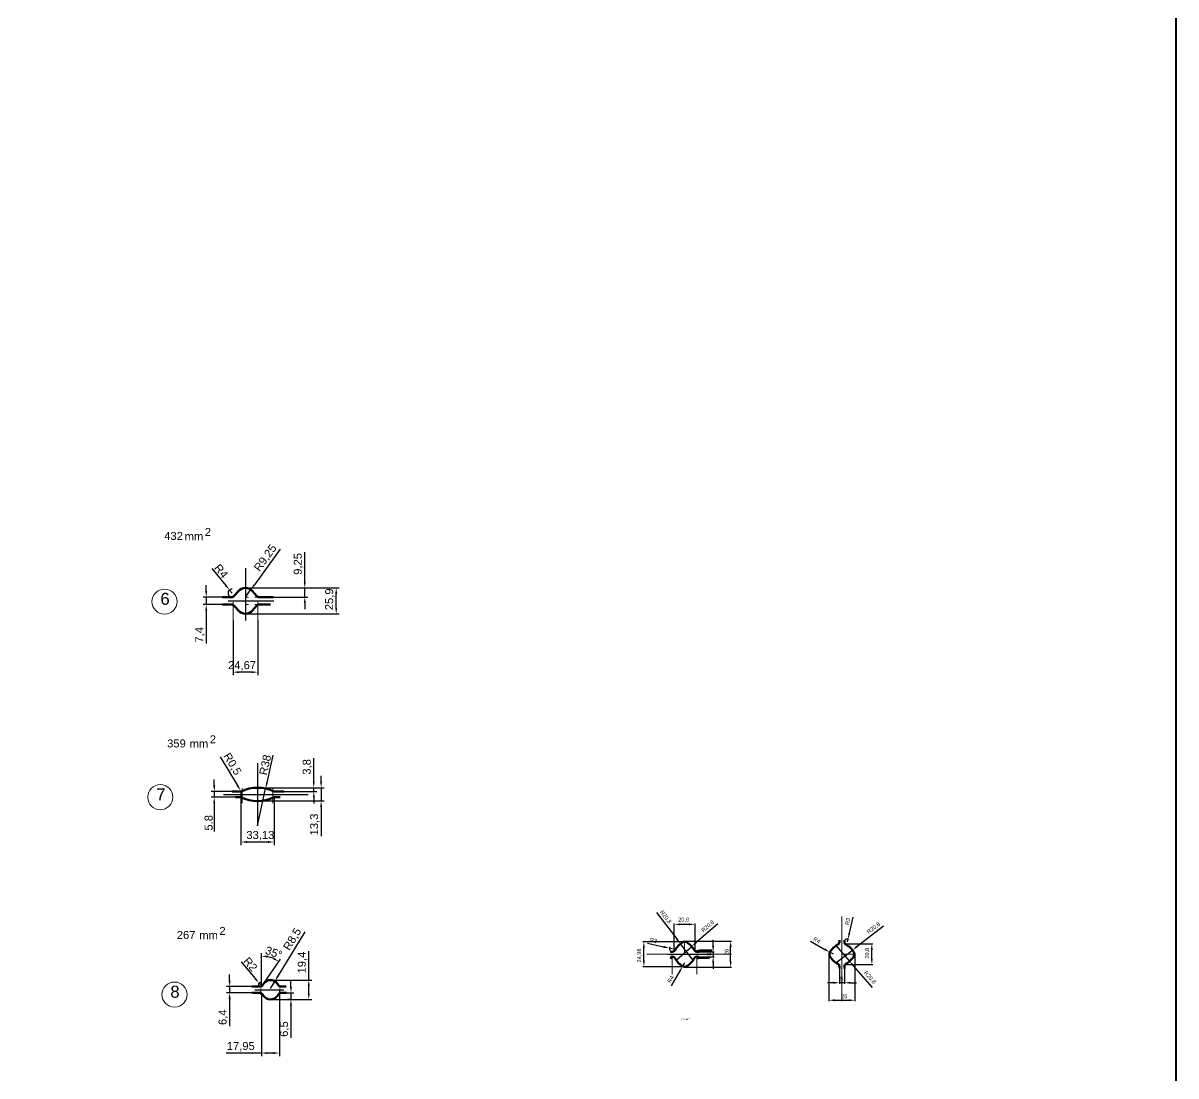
# Model space of a CAD drawing. Header units: millimetres. Extents: x -954 to 34898, y -2134 to 12006.
# Drawn here: x 6222 to 7374, y 5467 to 6520 of the extents above; entities that cross this region are included whole.
import ezdxf

# ---------------------------------------------------------------- set-up
doc = ezdxf.new("R2010")
doc.units = ezdxf.units.MM
doc.header["$LTSCALE"] = 3
doc.linetypes.add('ACAD_ISO04W100', pattern=[30, 24, -3, 0, -3])
for name, color, linetype, lineweight in [('02 - A', 4, 'Continuous', 9), ('AM_BOR', 7, 'Continuous', 50), ('Quota', 3, 'Continuous', 40), ('контурная', 7, 'Continuous', 50), ('осевые', 1, 'ACAD_ISO04W100', 25), ('размерные', 7, 'Continuous', 25), ('тонкая', 7, 'Continuous', 20), ('тонкий', 7, 'Continuous', 20)]:
    doc.layers.add(name, color=color, linetype=linetype, lineweight=lineweight)
doc.layers.add('осевая', color=4, linetype='Continuous')
doc.styles.add('s1v4', font='arial.ttf', dxfattribs={"height": 4})
doc.styles.get("Standard").update_dxf_attribs({"font": 'arial.ttf'})
doc.dimstyles.new('ISO-25$0', dxfattribs={"dimscale": 2, "dimtxt": 4, "dimasz": 3, "dimexe": 0.5, "dimexo": 0, "dimgap": 1, "dimtad": 1, "dimtxsty": 'Standard', "dimcen": 3, "dimclrd": 150, "dimclre": 150, "dimadec": 0, "dimazin": 0, "dimtfac": 1, "dimtmove": 0, "dimatfit": 3, "dimfxl": 1, "dimlwd": -1, "dimarcsym": 0})
doc.dimstyles.new('ISO-25$4', dxfattribs={"dimscale": 3, "dimtxt": 4, "dimasz": 1, "dimexe": 0, "dimexo": 1, "dimtad": 1, "dimtih": 1, "dimtoh": 1, "dimtxsty": 'Standard', "dimcen": 2, "dimclrd": 5, "dimclre": 5, "dimclrt": 3, "dimadec": 0, "dimazin": 0, "dimtfac": 1, "dimtmove": 0, "dimatfit": 3, "dimfxl": 1, "dimarcsym": 0})
doc.dimstyles.new('s2v4', dxfattribs={"dimtxt": 8, "dimasz": 6, "dimexe": 3, "dimexo": 0, "dimgap": 1.5, "dimtad": 1, "dimtxsty": 'Standard', "dimcen": 2.5, "dimadec": 0, "dimazin": 0, "dimtfac": 1, "dimtmove": 0, "dimatfit": 3, "dimfxl": 1, "dimarcsym": 0})

# ---------------------------------------------------------------- blocks, each defined once
blk = doc.blocks.new('*D359')
at = {"color": 150, "lineweight": -2, "transparency": 16777216}
for p, q in [((6872.8, 5591.2), (6872.8, 5619.6)), ((6893.6, 5591.2), (6893.6, 5619.6))]:
    blk.add_line(p, q, dxfattribs=at)
at = {"color": 150, "transparency": 16777216}
blk.add_line((6887.6, 5618.6), (6878.8, 5618.6), dxfattribs=at)
for points in [[(6878.8, 5619.6), (6878.8, 5617.6), (6872.8, 5618.6)], [(6887.6, 5619.6), (6887.6, 5617.6), (6893.6, 5618.6)]]:
    blk.add_solid(points, dxfattribs=at)
at = {"layer": 'Defpoints', "color": 0, "transparency": 16777216}
for p in [(6872.8, 5618.6), (6872.8, 5591.2), (6893.6, 5591.2)]:
    blk.add_point(p, dxfattribs=at)
at = {"color": 0, "transparency": 16777216, "insert": (6882.2, 5623), "char_height": 4, "attachment_point": 5}
blk.add_mtext('20,8', dxfattribs=at)
blk = doc.blocks.new('*D360')
at = {"color": 150, "lineweight": -2, "transparency": 16777216}
for p, q in [((6883.2, 5601.7), (6930.2, 5601.7)), ((6883.2, 5575.7), (6930.2, 5575.7))]:
    blk.add_line(p, q, dxfattribs=at)
at = {"color": 150, "transparency": 16777216}
blk.add_line((6929.2, 5581.7), (6929.2, 5595.7), dxfattribs=at)
for points in [[(6928.2, 5595.7), (6930.2, 5595.7), (6929.2, 5601.7)], [(6928.2, 5581.7), (6930.2, 5581.7), (6929.2, 5575.7)]]:
    blk.add_solid(points, dxfattribs=at)
at = {"layer": 'Defpoints', "color": 0, "transparency": 16777216}
for p in [(6883.2, 5601.7), (6929.2, 5601.7), (6883.2, 5575.7)]:
    blk.add_point(p, dxfattribs=at)
at = {"color": 0, "transparency": 16777216, "insert": (6925.2, 5591), "char_height": 4, "attachment_point": 5, "rotation": 90}
blk.add_mtext('26', dxfattribs=at)
blk = doc.blocks.new('*D361')
at = {"color": 150, "transparency": 16777216}
for p, q in [((6916.3, 5619.2), (6894.8, 5600.4)), ((6874.6, 5582.8), (6890.3, 5596.5))]:
    blk.add_line(p, q, dxfattribs=at)
blk.add_solid([(6894.1, 5601.2), (6895.4, 5599.7), (6890.3, 5596.5)], dxfattribs=at)
at = {"layer": 'Defpoints', "color": 0, "transparency": 16777216}
for p in [(6890.3, 5596.5), (6874.6, 5582.8)]:
    blk.add_point(p, dxfattribs=at)
at = {"color": 0, "transparency": 16777216, "insert": (6906.5, 5616.5), "char_height": 4, "attachment_point": 5, "rotation": 41.1856}
blk.add_mtext('R20,8', dxfattribs=at)
blk = doc.blocks.new('*D362')
at = {"color": 150, "transparency": 16777216}
for p, q in [((6883.2, 5580.2), (6881.2, 5576.7)), ((6870.1, 5557.2), (6878.3, 5571.5))]:
    blk.add_line(p, q, dxfattribs=at)
blk.add_solid([(6877.4, 5572), (6879.1, 5571), (6881.2, 5576.7)], dxfattribs=at)
at = {"layer": 'Defpoints', "color": 0, "transparency": 16777216}
for p in [(6881.2, 5576.7), (6883.2, 5580.2)]:
    blk.add_point(p, dxfattribs=at)
at = {"color": 0, "transparency": 16777216, "insert": (6869.2, 5563.8), "char_height": 4, "attachment_point": 5, "rotation": 60.3038}
blk.add_mtext('R4', dxfattribs=at)
blk = doc.blocks.new('*D363')
at = {"color": 150, "transparency": 16777216}
for p, q in [((6855.1, 5630.3), (6875.4, 5604)), ((6891.8, 5582.8), (6879.1, 5599.2))]:
    blk.add_line(p, q, dxfattribs=at)
blk.add_solid([(6876.2, 5604.6), (6874.7, 5603.4), (6879.1, 5599.2)], dxfattribs=at)
at = {"layer": 'Defpoints', "color": 0, "transparency": 16777216}
for p in [(6879.1, 5599.2), (6891.8, 5582.8)]:
    blk.add_point(p, dxfattribs=at)
at = {"color": 0, "transparency": 16777216, "insert": (6864.1, 5625.8), "char_height": 4, "attachment_point": 5, "rotation": 307.7032}
blk.add_mtext('R20,8', dxfattribs=at)
blk = doc.blocks.new('*D364')
at = {"color": 150, "transparency": 16777216}
for p, q in [((6846.1, 5599.7), (6862.2, 5596.1)), ((6871, 5594.2), (6868, 5594.8))]:
    blk.add_line(p, q, dxfattribs=at)
at = {"color": 150, "lineweight": -2, "transparency": 16777216}
blk.add_arc((6871, 5594.2), 3, 148.5181, 270, dxfattribs=at)
at = {"color": 150, "transparency": 16777216}
blk.add_solid([(6862.4, 5597.1), (6862, 5595.1), (6868, 5594.8)], dxfattribs=at)
at = {"layer": 'Defpoints', "color": 0, "transparency": 16777216}
for p in [(6868, 5594.8), (6871, 5594.2)]:
    blk.add_point(p, dxfattribs=at)
at = {"color": 0, "transparency": 16777216, "insert": (6852.1, 5602.5), "char_height": 4, "attachment_point": 5, "rotation": 347.6167}
blk.add_mtext('R3', dxfattribs=at)
blk = doc.blocks.new('*D365')
at = {"color": 150, "transparency": 16777216}
for p, q in [((6911.7, 5597.2), (6911.7, 5603.2)), ((6911.7, 5591.2), (6911.7, 5586.2)), ((6911.7, 5580.2), (6911.7, 5574.2))]:
    blk.add_line(p, q, dxfattribs=at)
at = {"color": 150, "lineweight": -2, "transparency": 16777216}
for p, q in [((6897.5, 5591.2), (6912.7, 5591.2)), ((6894.5, 5586.2), (6912.7, 5586.2))]:
    blk.add_line(p, q, dxfattribs=at)
at = {"color": 150, "transparency": 16777216}
for points in [[(6910.7, 5597.2), (6912.7, 5597.2), (6911.7, 5591.2)], [(6910.7, 5580.2), (6912.7, 5580.2), (6911.7, 5586.2)]]:
    blk.add_solid(points, dxfattribs=at)
at = {"layer": 'Defpoints', "color": 0, "transparency": 16777216}
for p in [(6897.5, 5591.2), (6894.5, 5586.2), (6911.7, 5586.2)]:
    blk.add_point(p, dxfattribs=at)
at = {"color": 0, "transparency": 16777216, "insert": (6907.7, 5588.7), "char_height": 4, "attachment_point": 5, "rotation": 90}
blk.add_mtext('5', dxfattribs=at)
blk = doc.blocks.new('*D366')
at = {"color": 150, "lineweight": -2, "transparency": 16777216}
for p, q in [((7042.9, 5599.1), (7071.3, 5599.1)), ((7042.9, 5578.3), (7071.3, 5578.3))]:
    blk.add_line(p, q, dxfattribs=at)
at = {"color": 150, "transparency": 16777216}
blk.add_line((7070.3, 5584.3), (7070.3, 5593.1), dxfattribs=at)
for points in [[(7069.3, 5593.1), (7071.3, 5593.1), (7070.3, 5599.1)], [(7069.3, 5584.3), (7071.3, 5584.3), (7070.3, 5578.3)]]:
    blk.add_solid(points, dxfattribs=at)
at = {"layer": 'Defpoints', "color": 0, "transparency": 16777216}
for p in [(7042.9, 5599.1), (7070.3, 5599.1), (7042.9, 5578.3)]:
    blk.add_point(p, dxfattribs=at)
at = {"color": 0, "transparency": 16777216, "insert": (7065.9, 5589.7), "char_height": 4, "attachment_point": 5, "rotation": 90}
blk.add_mtext('20,8', dxfattribs=at)
blk = doc.blocks.new('*D367')
at = {"color": 150, "lineweight": -2, "transparency": 16777216}
for p, q in [((7027.4, 5588.7), (7027.4, 5541.7)), ((7053.4, 5588.7), (7053.4, 5541.7))]:
    blk.add_line(p, q, dxfattribs=at)
at = {"color": 150, "transparency": 16777216}
blk.add_line((7033.4, 5542.7), (7047.4, 5542.7), dxfattribs=at)
for points in [[(7033.4, 5543.7), (7033.4, 5541.7), (7027.4, 5542.7)], [(7047.4, 5543.7), (7047.4, 5541.7), (7053.4, 5542.7)]]:
    blk.add_solid(points, dxfattribs=at)
at = {"layer": 'Defpoints', "color": 0, "transparency": 16777216}
for p in [(7027.4, 5588.7), (7053.4, 5588.7), (7053.4, 5542.7)]:
    blk.add_point(p, dxfattribs=at)
at = {"color": 0, "transparency": 16777216, "insert": (7042.7, 5546.7), "char_height": 4, "attachment_point": 5}
blk.add_mtext('26', dxfattribs=at)
blk = doc.blocks.new('*D368')
at = {"color": 150, "transparency": 16777216}
for p, q in [((7034.4, 5597.3), (7048.1, 5581.7)), ((7070.9, 5555.6), (7052.1, 5577.1))]:
    blk.add_line(p, q, dxfattribs=at)
blk.add_solid([(7052.8, 5577.8), (7051.3, 5576.5), (7048.1, 5581.7)], dxfattribs=at)
at = {"layer": 'Defpoints', "color": 0, "transparency": 16777216}
for p in [(7034.4, 5597.3), (7048.1, 5581.7)]:
    blk.add_point(p, dxfattribs=at)
at = {"color": 0, "transparency": 16777216, "insert": (7068.2, 5565.4), "char_height": 4, "attachment_point": 5, "rotation": 311.1856}
blk.add_mtext('R20,8', dxfattribs=at)
blk = doc.blocks.new('*D369')
at = {"color": 150, "transparency": 16777216}
for p, q in [((7008.9, 5601.8), (7023.2, 5593.6)), ((7031.9, 5588.7), (7028.4, 5590.7))]:
    blk.add_line(p, q, dxfattribs=at)
blk.add_solid([(7023.7, 5594.5), (7022.7, 5592.8), (7028.4, 5590.7)], dxfattribs=at)
at = {"layer": 'Defpoints', "color": 0, "transparency": 16777216}
for p in [(7028.4, 5590.7), (7031.9, 5588.7)]:
    blk.add_point(p, dxfattribs=at)
at = {"color": 0, "transparency": 16777216, "insert": (7015.4, 5602.7), "char_height": 4, "attachment_point": 5, "rotation": 330.3038}
blk.add_mtext('R4', dxfattribs=at)
blk = doc.blocks.new('*D370')
at = {"color": 150, "transparency": 16777216}
for p, q in [((7082, 5616.8), (7055.6, 5596.5)), ((7034.4, 5580.1), (7050.9, 5592.8))]:
    blk.add_line(p, q, dxfattribs=at)
blk.add_solid([(7055, 5597.3), (7056.2, 5595.7), (7050.9, 5592.8)], dxfattribs=at)
at = {"layer": 'Defpoints', "color": 0, "transparency": 16777216}
for p in [(7050.9, 5592.8), (7034.4, 5580.1)]:
    blk.add_point(p, dxfattribs=at)
at = {"color": 0, "transparency": 16777216, "insert": (7072.1, 5614.8), "char_height": 4, "attachment_point": 5, "rotation": 37.7032}
blk.add_mtext('R20,8', dxfattribs=at)
blk = doc.blocks.new('*D371')
at = {"color": 150, "transparency": 16777216}
for p, q in [((7051.3, 5625.8), (7047.8, 5609.7)), ((7045.9, 5601), (7046.5, 5603.9))]:
    blk.add_line(p, q, dxfattribs=at)
at = {"color": 150, "lineweight": -2, "transparency": 16777216}
blk.add_arc((7045.9, 5601), 3, 58.5181, 180, dxfattribs=at)
at = {"color": 150, "transparency": 16777216}
blk.add_solid([(7046.8, 5610), (7048.8, 5609.5), (7046.5, 5603.9)], dxfattribs=at)
at = {"layer": 'Defpoints', "color": 0, "transparency": 16777216}
for p in [(7045.9, 5601), (7046.5, 5603.9)]:
    blk.add_point(p, dxfattribs=at)
at = {"color": 0, "transparency": 16777216, "insert": (7046.2, 5621.6), "char_height": 4, "attachment_point": 5, "rotation": 77.6167}
blk.add_mtext('R3', dxfattribs=at)
blk = doc.blocks.new('*D372')
at = {"color": 150, "lineweight": -2, "transparency": 16777216}
for p, q in [((7037.9, 5577.4), (7037.9, 5559.2)), ((7042.9, 5574.5), (7042.9, 5559.2))]:
    blk.add_line(p, q, dxfattribs=at)
at = {"color": 150, "transparency": 16777216}
for p, q in [((7031.9, 5560.2), (7025.9, 5560.2)), ((7042.9, 5560.2), (7037.9, 5560.2)), ((7048.9, 5560.2), (7054.9, 5560.2))]:
    blk.add_line(p, q, dxfattribs=at)
for points in [[(7031.9, 5561.2), (7031.9, 5559.2), (7037.9, 5560.2)], [(7048.9, 5561.2), (7048.9, 5559.2), (7042.9, 5560.2)]]:
    blk.add_solid(points, dxfattribs=at)
at = {"layer": 'Defpoints', "color": 0, "transparency": 16777216}
for p in [(7037.9, 5577.4), (7042.9, 5574.5), (7037.9, 5560.2)]:
    blk.add_point(p, dxfattribs=at)
at = {"color": 0, "transparency": 16777216, "insert": (7040.4, 5564.2), "char_height": 4, "attachment_point": 5}
blk.add_mtext('5', dxfattribs=at)
blk = doc.blocks.new('*D373')
at = {"color": 150, "lineweight": -2, "transparency": 16777216}
for p, q in [((6883.2, 5601.2), (6841.5, 5601.2)), ((6883.2, 5576.2), (6841.5, 5576.2))]:
    blk.add_line(p, q, dxfattribs=at)
at = {"color": 150, "transparency": 16777216}
blk.add_line((6842.5, 5582.2), (6842.5, 5595.2), dxfattribs=at)
for points in [[(6841.5, 5595.2), (6843.5, 5595.2), (6842.5, 5601.2)], [(6841.5, 5582.2), (6843.5, 5582.2), (6842.5, 5576.2)]]:
    blk.add_solid(points, dxfattribs=at)
at = {"layer": 'Defpoints', "color": 0, "transparency": 16777216}
for p in [(6842.5, 5601.2), (6883.2, 5601.2), (6883.2, 5576.2)]:
    blk.add_point(p, dxfattribs=at)
at = {"color": 0, "transparency": 16777216, "insert": (6838.1, 5587.4), "char_height": 4, "attachment_point": 5, "rotation": 90}
blk.add_mtext('24,98', dxfattribs=at)
blk = doc.blocks.new('*D2476')
at = {"layer": 'Defpoints', "color": 0, "transparency": 16777216}
for p in [(6405.1, 5945.7), (6421.3, 5945.7), (6421.3, 5938.3)]:
    blk.add_point(p, dxfattribs=at)
at = {"layer": 'тонкий', "color": 0, "lineweight": -2, "transparency": 16777216}
for p, q in [((6405.1, 5951.7), (6405.1, 5957.7)), ((6421.3, 5945.7), (6402.1, 5945.7)), ((6405.1, 5945.7), (6405.1, 5938.3)), ((6421.3, 5938.3), (6402.1, 5938.3)), ((6405.1, 5932.3), (6405.1, 5899.3))]:
    blk.add_line(p, q, dxfattribs=at)
at = {"layer": 'тонкий', "color": 0, "transparency": 16777216}
for points in [[(6404.1, 5951.7), (6406.1, 5951.7), (6405.1, 5945.7)], [(6404.1, 5932.3), (6406.1, 5932.3), (6405.1, 5938.3)]]:
    blk.add_solid(points, dxfattribs=at)
at = {"layer": 'тонкий', "color": 0, "transparency": 16777216, "insert": (6398.8, 5908), "char_height": 8, "attachment_point": 5, "rotation": 90}
blk.add_mtext('7,4', dxfattribs=at)
blk = doc.blocks.new('*D2473')
at = {"layer": 'Defpoints', "color": 0, "transparency": 16777216}
for p in [(6428.4, 5952.8), (6430.9, 5949.7)]:
    blk.add_point(p, dxfattribs=at)
at = {"layer": 'тонкий', "color": 0, "lineweight": -2, "transparency": 16777216}
for p, q in [((6410.8, 5974.4), (6424.6, 5957.4)), ((6430.9, 5949.7), (6428.4, 5952.8))]:
    blk.add_line(p, q, dxfattribs=at)
blk.add_arc((6430.9, 5949.7), 4, 86.1036, 270, dxfattribs=at)
at = {"layer": 'тонкий', "color": 0, "transparency": 16777216}
blk.add_solid([(6425.4, 5958.1), (6423.8, 5956.8), (6428.4, 5952.8)], dxfattribs=at)
at = {"layer": 'тонкий', "color": 0, "transparency": 16777216, "insert": (6420.1, 5971.7), "char_height": 8, "attachment_point": 5, "rotation": 309.0755}
blk.add_mtext('R4', dxfattribs=at)
blk = doc.blocks.new('*D2474')
at = {"layer": 'Defpoints', "color": 0, "transparency": 16777216}
for p in [(6444.3, 5954.9), (6535, 5954.9), (6444.3, 5929)]:
    blk.add_point(p, dxfattribs=at)
at = {"layer": 'тонкий', "color": 0, "lineweight": -2, "transparency": 16777216}
for p, q in [((6444.3, 5954.9), (6538, 5954.9)), ((6535, 5935), (6535, 5948.9)), ((6444.3, 5929), (6538, 5929))]:
    blk.add_line(p, q, dxfattribs=at)
at = {"layer": 'тонкий', "color": 0, "transparency": 16777216}
for points in [[(6534, 5948.9), (6536, 5948.9), (6535, 5954.9)], [(6534, 5935), (6536, 5935), (6535, 5929)]]:
    blk.add_solid(points, dxfattribs=at)
at = {"layer": 'тонкий', "color": 0, "transparency": 16777216, "insert": (6528.7, 5943.5), "char_height": 8, "attachment_point": 5, "rotation": 90}
blk.add_mtext('25,9', dxfattribs=at)
blk = doc.blocks.new('*D2477')
at = {"layer": 'Defpoints', "color": 0, "transparency": 16777216}
for p in [(6467.6, 5954.9), (6467.9, 5945.7), (6503.6, 5954.9)]:
    blk.add_point(p, dxfattribs=at)
at = {"layer": 'тонкий', "color": 0, "lineweight": -2, "transparency": 16777216}
for p, q in [((6503.6, 5960.9), (6503.6, 5990.8)), ((6467.6, 5954.9), (6506.6, 5954.9)), ((6467.9, 5945.7), (6506.6, 5945.7)), ((6503.6, 5945.7), (6503.6, 5954.9)), ((6503.6, 5939.7), (6503.6, 5933.7))]:
    blk.add_line(p, q, dxfattribs=at)
at = {"layer": 'тонкий', "color": 0, "transparency": 16777216}
for points in [[(6502.6, 5960.9), (6504.6, 5960.9), (6503.6, 5954.9)], [(6502.6, 5939.7), (6504.6, 5939.7), (6503.6, 5945.7)]]:
    blk.add_solid(points, dxfattribs=at)
at = {"layer": 'тонкий', "color": 0, "transparency": 16777216, "insert": (6497.3, 5978.9), "char_height": 8, "attachment_point": 5, "rotation": 90}
blk.add_mtext('9,25', dxfattribs=at)
blk = doc.blocks.new('*D2475')
at = {"layer": 'Defpoints', "color": 0, "transparency": 16777216}
for p in [(6444.3, 5945.7), (6449.7, 5953.2)]:
    blk.add_point(p, dxfattribs=at)
at = {"layer": 'тонкий', "color": 0, "lineweight": -2, "transparency": 16777216}
for p, q in [((6478.9, 5993.7), (6453.2, 5958.1)), ((6444.3, 5945.7), (6449.7, 5953.2))]:
    blk.add_line(p, q, dxfattribs=at)
at = {"layer": 'тонкий', "color": 0, "transparency": 16777216}
blk.add_solid([(6452.4, 5958.6), (6454, 5957.5), (6449.7, 5953.2)], dxfattribs=at)
at = {"layer": 'тонкий', "color": 0, "transparency": 16777216, "insert": (6464.6, 5984.6), "char_height": 8, "attachment_point": 5, "rotation": 54.191}
blk.add_mtext('R9,25', dxfattribs=at)
blk = doc.blocks.new('*D2478')
at = {"layer": 'Defpoints', "color": 0, "transparency": 16777216}
for p in [(6432, 5922.2), (6456.6, 5922.2), (6432, 5870.7)]:
    blk.add_point(p, dxfattribs=at)
at = {"layer": 'тонкий', "color": 0, "lineweight": -2, "transparency": 16777216}
for p, q in [((6432, 5922.2), (6432, 5867.7)), ((6456.6, 5922.2), (6456.6, 5867.7)), ((6450.6, 5870.7), (6438, 5870.7))]:
    blk.add_line(p, q, dxfattribs=at)
at = {"layer": 'тонкий', "color": 0, "transparency": 16777216}
for points in [[(6438, 5871.7), (6438, 5869.7), (6432, 5870.7)], [(6450.6, 5871.7), (6450.6, 5869.7), (6456.6, 5870.7)]]:
    blk.add_solid(points, dxfattribs=at)
at = {"layer": 'тонкий', "color": 0, "transparency": 16777216, "insert": (6440.9, 5877), "char_height": 8, "attachment_point": 5}
blk.add_mtext('24,67', dxfattribs=at)
blk = doc.blocks.new('*D2479')
at = {"layer": 'Defpoints', "color": 0, "transparency": 16777216}
for p in [(6439.8, 5745.7), (6472.9, 5745.7), (6439.8, 5700.9)]:
    blk.add_point(p, dxfattribs=at)
at = {"layer": 'тонкий', "color": 0, "lineweight": -2, "transparency": 16777216}
for p, q in [((6439.8, 5745.7), (6439.8, 5697.9)), ((6472.9, 5745.7), (6472.9, 5697.9)), ((6466.9, 5700.9), (6445.8, 5700.9))]:
    blk.add_line(p, q, dxfattribs=at)
at = {"layer": 'тонкий', "color": 0, "transparency": 16777216}
for points in [[(6445.8, 5701.9), (6445.8, 5699.9), (6439.8, 5700.9)], [(6466.9, 5701.9), (6466.9, 5699.9), (6472.9, 5700.9)]]:
    blk.add_solid(points, dxfattribs=at)
at = {"layer": 'тонкий', "color": 0, "transparency": 16777216, "insert": (6459.2, 5707.2), "char_height": 8, "attachment_point": 5}
blk.add_mtext('33,13', dxfattribs=at)
blk = doc.blocks.new('*D2480')
at = {"layer": 'Defpoints', "color": 0, "transparency": 16777216}
for p in [(6413.1, 5751.4), (6431, 5751.4), (6434.5, 5745.7)]:
    blk.add_point(p, dxfattribs=at)
at = {"layer": 'тонкий', "color": 0, "lineweight": -2, "transparency": 16777216}
for p, q in [((6413.1, 5757.4), (6413.1, 5763.4)), ((6431, 5751.4), (6410.1, 5751.4)), ((6413.1, 5751.4), (6413.1, 5745.7)), ((6434.5, 5745.7), (6410.1, 5745.7)), ((6413.1, 5739.7), (6413.1, 5711.3))]:
    blk.add_line(p, q, dxfattribs=at)
at = {"layer": 'тонкий', "color": 0, "transparency": 16777216}
for points in [[(6412.1, 5757.4), (6414.1, 5757.4), (6413.1, 5751.4)], [(6412.1, 5739.7), (6414.1, 5739.7), (6413.1, 5745.7)]]:
    blk.add_solid(points, dxfattribs=at)
at = {"layer": 'тонкий', "color": 0, "transparency": 16777216, "insert": (6407.5, 5720.1), "char_height": 8, "attachment_point": 5, "rotation": 90}
blk.add_mtext('5.8', dxfattribs=at)
blk = doc.blocks.new('*D2481')
at = {"layer": 'Defpoints', "color": 0, "transparency": 16777216}
for p in [(6439.4, 5752.3), (6439.7, 5751.9)]:
    blk.add_point(p, dxfattribs=at)
at = {"layer": 'тонкий', "color": 0, "lineweight": -2, "transparency": 16777216}
for p, q in [((6418.9, 5786.1), (6436.3, 5757.4)), ((6439.7, 5751.9), (6439.4, 5752.3))]:
    blk.add_line(p, q, dxfattribs=at)
blk.add_arc((6439.7, 5751.9), 0.5, 121.3377, 270, dxfattribs=at)
at = {"layer": 'тонкий', "color": 0, "transparency": 16777216}
blk.add_solid([(6437.2, 5757.9), (6435.4, 5756.9), (6439.4, 5752.3)], dxfattribs=at)
at = {"layer": 'тонкий', "color": 0, "transparency": 16777216, "insert": (6430.8, 5778.6), "char_height": 8, "attachment_point": 5, "rotation": 301.3377}
blk.add_mtext('R0,5', dxfattribs=at)
blk = doc.blocks.new('*D2482')
at = {"layer": 'Defpoints', "color": 0, "transparency": 16777216}
for p in [(6456.4, 5755.2), (6482.6, 5751.4), (6512.6, 5755.2)]:
    blk.add_point(p, dxfattribs=at)
at = {"layer": 'тонкий', "color": 0, "lineweight": -2, "transparency": 16777216}
for p, q in [((6512.6, 5761.2), (6512.6, 5784.7)), ((6456.4, 5755.2), (6515.6, 5755.2)), ((6482.6, 5751.4), (6515.6, 5751.4)), ((6512.6, 5751.4), (6512.6, 5755.2)), ((6512.6, 5745.4), (6512.6, 5739.4))]:
    blk.add_line(p, q, dxfattribs=at)
at = {"layer": 'тонкий', "color": 0, "transparency": 16777216}
for points in [[(6511.6, 5761.2), (6513.6, 5761.2), (6512.6, 5755.2)], [(6511.6, 5745.4), (6513.6, 5745.4), (6512.6, 5751.4)]]:
    blk.add_solid(points, dxfattribs=at)
at = {"layer": 'тонкий', "color": 0, "transparency": 16777216, "insert": (6506.3, 5776), "char_height": 8, "attachment_point": 5, "rotation": 90}
blk.add_mtext('3,8', dxfattribs=at)
blk = doc.blocks.new('*D2483')
at = {"layer": 'Defpoints', "color": 0, "transparency": 16777216}
for p in [(6491.7, 5755.2), (6456.4, 5741.9), (6519.9, 5741.9)]:
    blk.add_point(p, dxfattribs=at)
at = {"layer": 'тонкий', "color": 0, "lineweight": -2, "transparency": 16777216}
for p, q in [((6519.9, 5761.2), (6519.9, 5767.2)), ((6491.7, 5755.2), (6522.9, 5755.2)), ((6519.9, 5755.2), (6519.9, 5741.9)), ((6456.4, 5741.9), (6522.9, 5741.9)), ((6519.9, 5735.9), (6519.9, 5706.8))]:
    blk.add_line(p, q, dxfattribs=at)
at = {"layer": 'тонкий', "color": 0, "transparency": 16777216}
for points in [[(6518.9, 5761.2), (6520.9, 5761.2), (6519.9, 5755.2)], [(6518.9, 5735.9), (6520.9, 5735.9), (6519.9, 5741.9)]]:
    blk.add_solid(points, dxfattribs=at)
at = {"layer": 'тонкий', "color": 0, "transparency": 16777216, "insert": (6513.6, 5718.4), "char_height": 8, "attachment_point": 5, "rotation": 90}
blk.add_mtext('13,3', dxfattribs=at)
blk = doc.blocks.new('*D2484')
at = {"layer": 'Defpoints', "color": 0, "transparency": 16777216}
for p in [(6464.5, 5754.3), (6456.4, 5717.2)]:
    blk.add_point(p, dxfattribs=at)
at = {"layer": 'тонкий', "color": 0, "lineweight": -2, "transparency": 16777216}
for p, q in [((6471.8, 5787.6), (6465.8, 5760.2)), ((6456.4, 5717.2), (6464.5, 5754.3))]:
    blk.add_line(p, q, dxfattribs=at)
at = {"layer": 'тонкий', "color": 0, "transparency": 16777216}
blk.add_solid([(6464.8, 5760.4), (6466.7, 5759.9), (6464.5, 5754.3)], dxfattribs=at)
at = {"layer": 'тонкий', "color": 0, "transparency": 16777216, "insert": (6464, 5778), "char_height": 8, "attachment_point": 5, "rotation": 77.6507}
blk.add_mtext('R38', dxfattribs=at)
blk = doc.blocks.new('*D2486')
at = {"layer": 'Defpoints', "color": 0, "transparency": 16777216}
for p in [(6469.2, 5562.9), (6507.6, 5562.9), (6469.2, 5543.5)]:
    blk.add_point(p, dxfattribs=at)
at = {"layer": 'тонкий', "color": 0, "lineweight": -2, "transparency": 16777216}
for p, q in [((6507.6, 5562.9), (6507.6, 5591.9)), ((6469.2, 5562.9), (6510.6, 5562.9)), ((6507.6, 5549.5), (6507.6, 5556.9)), ((6469.2, 5543.5), (6510.6, 5543.5))]:
    blk.add_line(p, q, dxfattribs=at)
at = {"layer": 'тонкий', "color": 0, "transparency": 16777216}
for points in [[(6506.6, 5556.9), (6508.6, 5556.9), (6507.6, 5562.9)], [(6506.6, 5549.5), (6508.6, 5549.5), (6507.6, 5543.5)]]:
    blk.add_solid(points, dxfattribs=at)
at = {"layer": 'тонкий', "color": 0, "transparency": 16777216, "insert": (6501.3, 5580.4), "char_height": 8, "attachment_point": 5, "rotation": 90}
blk.add_mtext('19,4', dxfattribs=at)
blk = doc.blocks.new('*D2485')
at = {"layer": 'Defpoints', "color": 0, "transparency": 16777216}
for p in [(6460.3, 5550), (6478.2, 5550), (6460.3, 5489.9)]:
    blk.add_point(p, dxfattribs=at)
at = {"layer": 'тонкий', "color": 0, "lineweight": -2, "transparency": 16777216}
for p, q in [((6460.3, 5550), (6460.3, 5486.9)), ((6478.2, 5550), (6478.2, 5486.9)), ((6460.3, 5489.9), (6425, 5489.9)), ((6472.2, 5489.9), (6466.3, 5489.9))]:
    blk.add_line(p, q, dxfattribs=at)
at = {"layer": 'тонкий', "color": 0, "transparency": 16777216}
for points in [[(6466.3, 5490.9), (6466.3, 5488.9), (6460.3, 5489.9)], [(6472.2, 5490.9), (6472.2, 5488.9), (6478.2, 5489.9)]]:
    blk.add_solid(points, dxfattribs=at)
at = {"layer": 'тонкий', "color": 0, "transparency": 16777216, "insert": (6439.6, 5496.2), "char_height": 8, "attachment_point": 5}
blk.add_mtext('17,95', dxfattribs=at)
blk = doc.blocks.new('*D2487')
at = {"layer": 'Defpoints', "color": 0, "transparency": 16777216}
for p in [(6466.4, 5586.3), (6460.9, 5557.2), (6462.2, 5559.1), (6460.3, 5550.5), (6460.3, 5550)]:
    blk.add_point(p, dxfattribs=at)
at = {"layer": 'тонкий', "color": 0, "lineweight": -2, "transparency": 16777216}
for p, q in [((6460.3, 5556.4), (6460.3, 5589.9)), ((6462.2, 5559.1), (6479.5, 5583.8))]:
    blk.add_line(p, q, dxfattribs=at)
blk.add_arc((6460.3, 5556.4), 30.5, 66.2779, 78.7221, dxfattribs=at)
at = {"layer": 'тонкий', "color": 0, "transparency": 16777216}
for points in [[(6466.1, 5585.3), (6466.3, 5587.3), (6460.3, 5586.9)], [(6473, 5585.2), (6472.1, 5583.5), (6477.8, 5581.4)]]:
    blk.add_solid(points, dxfattribs=at)
at = {"layer": 'тонкий', "color": 0, "transparency": 16777216, "insert": (6472.6, 5590.3), "char_height": 8, "attachment_point": 5, "rotation": 340.0337}
blk.add_mtext('35°', dxfattribs=at)
blk = doc.blocks.new('*D2488')
at = {"layer": 'Defpoints', "color": 0, "transparency": 16777216}
for p in [(6457.9, 5559.9), (6459.2, 5558.4)]:
    blk.add_point(p, dxfattribs=at)
at = {"layer": 'тонкий', "color": 0, "lineweight": -2, "transparency": 16777216}
for p, q in [((6440, 5581.1), (6454.1, 5564.5)), ((6459.2, 5558.4), (6457.9, 5559.9))]:
    blk.add_line(p, q, dxfattribs=at)
blk.add_arc((6459.2, 5558.4), 2, 44.317, 270, dxfattribs=at)
at = {"layer": 'тонкий', "color": 0, "transparency": 16777216}
blk.add_solid([(6454.8, 5565.1), (6453.3, 5563.8), (6457.9, 5559.9)], dxfattribs=at)
at = {"layer": 'тонкий', "color": 0, "transparency": 16777216, "insert": (6449.3, 5578.7), "char_height": 8, "attachment_point": 5, "rotation": 310.2607}
blk.add_mtext('R2', dxfattribs=at)
blk = doc.blocks.new('*D2489')
at = {"layer": 'Defpoints', "color": 0, "transparency": 16777216}
for p in [(6469.2, 5554.4), (6473.6, 5561.6)]:
    blk.add_point(p, dxfattribs=at)
at = {"layer": 'тонкий', "color": 0, "lineweight": -2, "transparency": 16777216}
for p, q in [((6503.5, 5611), (6476.7, 5566.8)), ((6469.2, 5554.4), (6473.6, 5561.6))]:
    blk.add_line(p, q, dxfattribs=at)
at = {"layer": 'тонкий', "color": 0, "transparency": 16777216}
blk.add_solid([(6475.9, 5567.3), (6477.6, 5566.3), (6473.6, 5561.6)], dxfattribs=at)
at = {"layer": 'тонкий', "color": 0, "transparency": 16777216, "insert": (6491.6, 5603.5), "char_height": 8, "attachment_point": 5, "rotation": 58.8208}
blk.add_mtext('R8,5', dxfattribs=at)
blk = doc.blocks.new('*D2490')
at = {"layer": 'Defpoints', "color": 0, "transparency": 16777216}
for p in [(6480.1, 5550), (6489.8, 5543.5), (6490.1, 5543.5)]:
    blk.add_point(p, dxfattribs=at)
at = {"layer": 'тонкий', "color": 0, "lineweight": -2, "transparency": 16777216}
for p, q in [((6489.8, 5556), (6489.8, 5562)), ((6480.1, 5550), (6492.8, 5550)), ((6490.1, 5543.5), (6486.8, 5543.5)), ((6489.8, 5550), (6489.8, 5543.5)), ((6489.8, 5537.5), (6489.8, 5505.1))]:
    blk.add_line(p, q, dxfattribs=at)
at = {"layer": 'тонкий', "color": 0, "transparency": 16777216}
for points in [[(6488.8, 5556), (6490.8, 5556), (6489.8, 5550)], [(6488.8, 5537.5), (6490.8, 5537.5), (6489.8, 5543.5)]]:
    blk.add_solid(points, dxfattribs=at)
at = {"layer": 'тонкий', "color": 0, "transparency": 16777216, "insert": (6483.5, 5513.9), "char_height": 8, "attachment_point": 5, "rotation": 90}
blk.add_mtext('6,5', dxfattribs=at)
blk = doc.blocks.new('*D2491')
at = {"layer": 'Defpoints', "color": 0, "transparency": 16777216}
for p in [(6457, 5556.4), (6428.5, 5550), (6457, 5550)]:
    blk.add_point(p, dxfattribs=at)
at = {"layer": 'тонкий', "color": 0, "lineweight": -2, "transparency": 16777216}
for p, q in [((6428.5, 5562.4), (6428.5, 5568.4)), ((6457, 5556.4), (6425.5, 5556.4)), ((6428.5, 5556.4), (6428.5, 5550)), ((6457, 5550), (6425.5, 5550)), ((6428.5, 5544), (6428.5, 5516.9))]:
    blk.add_line(p, q, dxfattribs=at)
at = {"layer": 'тонкий', "color": 0, "transparency": 16777216}
for points in [[(6427.5, 5562.4), (6429.5, 5562.4), (6428.5, 5556.4)], [(6427.5, 5544), (6429.5, 5544), (6428.5, 5550)]]:
    blk.add_solid(points, dxfattribs=at)
at = {"layer": 'тонкий', "color": 0, "transparency": 16777216, "insert": (6422.2, 5525.7), "char_height": 8, "attachment_point": 5, "rotation": 90}
blk.add_mtext('6,4', dxfattribs=at)

msp = doc.modelspace()

# ---------------------------------------------------------------- linework, layer by layer
for p, q in [((7037.857, 5599.093), (7037.857, 5599.921)), ((7042.857, 5599.093), (7042.857, 5599.885)), ((6872.825, 5591.193), (6872.033, 5591.193)), ((6893.625, 5591.193), (6894.508, 5591.193)), ((6872.825, 5586.193), (6871.997, 5586.193)), ((6893.625, 5586.193), (6894.142, 5586.193)), ((7037.857, 5578.293), (7037.857, 5577.776)), ((7042.857, 5578.293), (7042.857, 5577.41))]:
    msp.add_line(p, q)
for centre, start, end in [((6891.839, 5582.761), 114.46493, 118.309331), ((6874.611, 5582.761), 61.565061, 65.53507), ((6891.839, 5582.761), 153.512217, 156.083351), ((6874.611, 5582.761), 23.916649, 26.52932), ((7046.289, 5580.079), 152.111948, 155.53507), ((7046.289, 5597.307), 204.46493, 208.099203), ((7046.289, 5580.079), 113.916649, 116.391738), ((7034.424, 5580.079), 63.512217, 66.083351), ((7034.424, 5597.307), 331.565061, 335.53507), ((7034.424, 5580.079), 24.46493, 28.309331), ((6891.839, 5594.626), 203.916649, 206.391738), ((6874.611, 5594.626), 333.942364, 336.083351), ((7046.289, 5597.307), 243.942364, 246.083351), ((7034.424, 5597.307), 293.916649, 296.52932), ((6891.839, 5594.626), 242.111948, 245.53507), ((6874.611, 5594.626), 294.46493, 298.099203)]:
    msp.add_arc(centre, 20.8, start, end)
at = {"layer": '02 - A'}
for p, q in [((7040.357, 5626.493), (7040.357, 5541.861)), ((6883.225, 5588.693), (6883.225, 5601.693)), ((6845.425, 5588.693), (6930.057, 5588.693)), ((7040.357, 5588.693), (7053.357, 5588.693))]:
    msp.add_line(p, q, dxfattribs=at)
at = {"layer": 'AM_BOR'}
for p, q in [((7037.857, 5600.921), (7037.857, 5602.92)), ((7042.857, 5600.954), (7042.857, 5602.92)), ((6870.964, 5591.193), (6868.998, 5591.193)), ((6895.485, 5591.193), (6897.451, 5591.193)), ((6870.997, 5586.193), (6868.998, 5586.193)), ((6895.463, 5586.193), (6897.451, 5586.193)), ((7037.857, 5576.455), (7037.857, 5574.467)), ((7042.857, 5576.433), (7042.857, 5574.467))]:
    msp.add_line(p, q, dxfattribs=at)
for centre, radius, start, end in [((6891.839, 5582.761), 20.8, 120.502222, 151.291351), ((6883.225, 5597.184), 4, 59.153484, 120.846516), ((6874.611, 5582.761), 20.8, 28.708649, 59.169261), ((7034.857, 5600.954), 3, 298.708649, 0), ((7045.857, 5600.954), 3, 180, 241.291351), ((6870.964, 5594.193), 3, 270, 331.291351), ((6895.485, 5594.193), 3, 208.708649, 270), ((7031.866, 5588.693), 4, 149.153484, 210.846516), ((7046.289, 5580.079), 20.8, 118.708649, 149.374694), ((7034.424, 5580.079), 20.8, 30.502222, 61.291351), ((7048.848, 5588.693), 4, 329.153484, 30.846516), ((6870.964, 5583.193), 3, 28.708649, 90), ((6891.839, 5594.626), 20.8, 208.708649, 239.374694), ((6883.225, 5580.202), 4, 239.153484, 300.846516), ((6874.611, 5594.626), 20.8, 300.190154, 331.291351), ((6895.485, 5583.193), 3, 90, 151.291351), ((7046.289, 5597.307), 20.8, 210.190154, 241.291351), ((7034.857, 5576.433), 3, 0, 61.291351), ((7045.857, 5576.433), 3, 118.708649, 180), ((7034.424, 5597.307), 20.8, 298.708649, 329.169261)]:
    msp.add_arc(centre, radius, start, end, dxfattribs=at)
at = {"layer": 'Quota'}
msp.add_lwpolyline([(4977.72, 8296.676), (7374.23, 8296.676), (7374.23, 3030.002), (4345.019, 3030.002), (4345.019, 8296.676), (4977.72, 8296.676)], dxfattribs=at)
at = {"layer": 'контурная'}
for p, q in [((6421.329, 5945.687), (6430.168, 5945.687)), ((6437.595, 5952.051), (6433.165, 5947.038)), ((6451.02, 5952.051), (6455.45, 5947.038)), ((6458.447, 5945.687), (6471.981, 5945.687)), ((6421.329, 5938.287), (6430.201, 5938.287)), ((6437.595, 5931.923), (6433.165, 5936.935)), ((6451.02, 5931.923), (6455.45, 5936.935)), ((6458.414, 5938.287), (6469.193, 5938.287)), ((6431.002, 5751.369), (6439.681, 5751.369)), ((6473.038, 5751.369), (6482.594, 5751.369)), ((6434.454, 5745.669), (6439.796, 5745.669)), ((6472.923, 5745.669), (6479.061, 5745.669)), ((6897.365, 5592.393), (6910.898, 5592.393)), ((6897.331, 5584.993), (6908.11, 5584.993)), ((6450.552, 5556.377), (6459.226, 5556.377)), ((6460.865, 5557.23), (6462.207, 5559.147)), ((6477.62, 5557.23), (6476.278, 5559.147)), ((6479.258, 5556.377), (6485.121, 5556.377)), ((6451.196, 5549.977), (6459.226, 5549.977)), ((6462.207, 5547.207), (6460.865, 5549.124)), ((6476.278, 5547.207), (6477.62, 5549.124)), ((6479.258, 5549.977), (6485.345, 5549.977))]:
    msp.add_line(p, q, dxfattribs=at)
for centre, radius, start, end in [((6430.168, 5949.687), 4, 270, 318.534037), ((6444.308, 5945.687), 9.25, 39.459078, 140.540922), ((6458.447, 5949.687), 4, 221.465963, 270), ((6430.168, 5934.287), 4, 41.465963, 90), ((6458.447, 5934.287), 4, 90, 138.534037), ((6444.308, 5938.287), 9.25, 219.459078, 320.540922), ((6439.681, 5751.869), 0.5, 270, 295.670696), ((6456.359, 5717.169), 38, 64.329304, 115.670696), ((6473.038, 5751.869), 0.5, 244.329304, 270), ((6473.038, 5751.869), 0.5, 244.329304, 270), ((6456.359, 5779.869), 38, 244.158067, 295.841933), ((6869.085, 5580.993), 4, 63.179767, 90), ((6897.365, 5580.993), 4, 90, 116.820233), ((6459.226, 5558.377), 2, 270, 325), ((6469.242, 5554.377), 8.5, 34.13998, 145.86002), ((6479.258, 5558.377), 2, 215, 270), ((6459.226, 5547.977), 2, 35, 90), ((6469.242, 5551.977), 8.5, 214.13998, 325.86002), ((6479.258, 5547.977), 2, 90, 145)]:
    msp.add_arc(centre, radius, start, end, dxfattribs=at)
at = {"layer": 'осевая'}
for p, q in [((6444.308, 5974.788), (6444.308, 5922.216)), ((6456.359, 5779.869), (6456.359, 5717.169)), ((6422.323, 5748.519), (6506.837, 5748.519))]:
    msp.add_line(p, q, dxfattribs=at)
at = {"layer": 'осевые'}
for p, q in [((6427.103, 5941.987), (6472.652, 5941.987)), ((6866.02, 5588.693), (6911.569, 5588.693)), ((6453.584, 5553.177), (6482.651, 5553.177))]:
    msp.add_line(p, q, dxfattribs=at)
at = {"layer": 'размерные'}
msp.add_line((6439.681, 5751.369), (6439.681, 5745.669), dxfattribs=at)
at = {"layer": 'тонкая'}
for centre in [(6363.442, 5941.205), (6359.218, 5745.756), (6373.394, 5548.395)]:
    msp.add_circle(centre, 12.532, dxfattribs=at)
at = {"layer": 'тонкий'}
for p, q in [((6430.168, 5945.687), (6429.577, 5945.687)), ((6444.308, 5945.687), (6447.442, 5945.687)), ((6457.724, 5945.687), (6453.541, 5945.687)), ((6458.298, 5945.688), (6456.195, 5945.688)), ((6458.298, 5945.688), (6456.195, 5945.688)), ((6458.414, 5945.687), (6459.039, 5945.687)), ((6458.447, 5945.687), (6459.039, 5945.687)), ((6430.168, 5938.287), (6429.577, 5938.287)), ((6430.317, 5938.285), (6432.42, 5938.285)), ((6431.973, 5922.216), (6431.973, 5940.787)), ((6444.308, 5938.287), (6447.442, 5938.287)), ((6457.724, 5938.287), (6453.541, 5938.287)), ((6458.298, 5938.285), (6456.195, 5938.285)), ((6458.298, 5938.285), (6456.195, 5938.285)), ((6456.643, 5922.216), (6456.643, 5940.787)), ((6458.414, 5938.287), (6459.039, 5938.287)), ((6458.447, 5938.287), (6459.039, 5938.287)), ((6441.059, 5739.581), (6441.059, 5754.69)), ((6471.659, 5739.581), (6471.659, 5754.69)), ((6869.085, 5592.393), (6868.494, 5592.393)), ((6897.216, 5592.395), (6895.112, 5592.395)), ((6897.216, 5592.395), (6895.112, 5592.395)), ((6896.641, 5592.393), (6895.641, 5592.395)), ((6897.331, 5592.393), (6897.956, 5592.393)), ((6897.365, 5592.393), (6897.956, 5592.393)), ((6869.085, 5584.993), (6868.494, 5584.993)), ((6869.234, 5584.992), (6871.139, 5584.992)), ((6870.89, 5568.923), (6870.89, 5587.493)), ((6897.216, 5584.992), (6895.112, 5584.992)), ((6897.216, 5584.992), (6895.112, 5584.992)), ((6896.641, 5584.993), (6895.34, 5584.992)), ((6895.56, 5568.923), (6895.56, 5587.493)), ((6897.331, 5584.993), (6897.956, 5584.993)), ((6897.365, 5584.993), (6897.956, 5584.993)), ((6459.742, 5554.377), (6459.742, 5547.972)), ((6478.742, 5554.377), (6478.742, 5547.972)), ((6460.267, 5549.977), (6460.267, 5550.503)), ((6478.217, 5549.977), (6478.217, 5551.647))]:
    msp.add_line(p, q, dxfattribs=at)

# ---------------------------------------------------------------- texts
for s, height, p in [('379.6mm', 1.5175, (6879.58, 5523.113)), ('2', 0.684, (6887.813, 5524.308))]:
    msp.add_text(s, height=height).set_placement(p)
at = {"layer": 'тонкая', "style": 's1v4'}
for s, p in [('2', (6403.674, 6006.845)), ('432', (6363.165, 6002.897)), ('mm', (6383.534, 6002.556)), ('2', (6408.646, 5799.535)), ('359', (6366.051, 5795.447)), ('mm', (6388.506, 5795.246)), ('267', (6375.694, 5603.953)), ('2', (6418.289, 5608.041)), ('mm', (6398.149, 5603.752))]:
    msp.add_text(s, height=8, dxfattribs=at).set_placement(p)
at = {"layer": 'тонкий', "style": 's1v4'}
for s, p in [('6', (6359.279, 5938.055)), ('7', (6355.055, 5742.605)), ('8', (6369.231, 5545.245))]:
    msp.add_text(s, height=12, dxfattribs=at).set_placement(p)

# ---------------------------------------------------------------- dimensions: what is measured, and where the dimension line sits
for center, mpoint, picture, middle in [((6891.839, 5582.761), (6879.118, 5599.218), '*D363', (6860.646, 5623.115)), ((6874.611, 5582.761), (6890.264, 5596.458), '*D361', (6909.433, 5613.23)), ((7034.424, 5580.079), (7050.881, 5592.8), '*D370', (7074.778, 5611.272)), ((7034.424, 5597.307), (7048.121, 5581.654), '*D368', (7064.893, 5562.485))]:
    dim = msp.add_radius_dim(center=center, mpoint=mpoint, dimstyle='ISO-25$4', override={"dimscale": 2, "dimtxt": 2, "dimasz": 3, "dimexe": 0.5, "dimexo": 0, "dimgap": 1, "dimtih": 0, "dimtoh": 0, "dimcen": 3, "dimclrd": 150, "dimclre": 150, "dimclrt": 0, "dimlwd": 65535})
    dim.commit()
    dim.dimension.update_dxf_attribs({"geometry": picture, "text_midpoint": middle, "dimtype": 164})
for base, p1, p2, picture, middle in [((6872.825, 5618.642), (6893.625, 5591.193), (6872.825, 5591.193), '*D359', (6882.242, 5618.642)), ((7053.357, 5542.702), (7027.357, 5588.693), (7053.357, 5588.693), '*D367', (7042.655, 5542.702)), ((7037.857, 5560.2), (7042.857, 5574.467), (7037.857, 5577.41), '*D372', (7040.357, 5560.2))]:
    dim = msp.add_linear_dim(base=base, p1=p1, p2=p2, dimstyle='ISO-25$0', override={"dimtxt": 2})
    dim.commit()
    dim.dimension.update_dxf_attribs({"geometry": picture, "text_midpoint": middle, "dimtype": 160})
for center, mpoint, picture, middle in [((7045.857, 5600.954), (7046.5, 5603.884), '*D371', (7046.245, 5621.575)), ((6870.964, 5594.193), (6868.034, 5594.837), '*D364', (6852.077, 5602.48)), ((7031.866, 5588.693), (7028.391, 5590.675), '*D369', (7015.417, 5602.679)), ((6883.225, 5580.202), (6881.243, 5576.728), '*D362', (6869.239, 5563.753))]:
    dim = msp.add_radius_dim(center=center, mpoint=mpoint, dimstyle='ISO-25$4', override={"dimscale": 2, "dimtxt": 2, "dimasz": 3, "dimexe": 0.5, "dimexo": 0, "dimgap": 1, "dimtih": 0, "dimtoh": 0, "dimcen": 3, "dimclrd": 150, "dimclre": 150, "dimclrt": 0, "dimlwd": 65535})
    dim.commit()
    dim.dimension.update_dxf_attribs({"geometry": picture, "text_midpoint": middle})
for base, p1, p2, angle, picture, middle in [((6842.51, 5601.184), (6883.225, 5576.202), (6883.225, 5601.184), 90, '*D373', (6842.51, 5587.376)), ((6929.216, 5601.693), (6883.225, 5575.693), (6883.225, 5601.693), 90, '*D360', (6929.216, 5590.991)), ((6911.718, 5586.193), (6897.451, 5591.193), (6894.508, 5586.193), 90, '*D365', (6911.718, 5588.693)), ((7070.305, 5599.093), (7042.857, 5578.293), (7042.857, 5599.093), 270, '*D366', (7070.305, 5589.676))]:
    dim = msp.add_linear_dim(base=base, p1=p1, p2=p2, angle=angle, dimstyle='ISO-25$0', override={"dimtxt": 2})
    dim.commit()
    dim.dimension.update_dxf_attribs({"geometry": picture, "text_midpoint": middle, "dimtype": 160})
at = {"layer": 'тонкий'}
for center, mpoint, picture, middle in [((6444.308, 5945.687), (6449.72, 5953.188), '*D2475', (6469.714, 5980.902)), ((6439.681, 5751.869), (6439.421, 5752.296), '*D2481', (6425.429, 5775.275)), ((6469.242, 5554.377), (6473.643, 5561.649), '*D2489', (6496.98, 5600.215))]:
    dim = msp.add_radius_dim(center=center, mpoint=mpoint, dimstyle='s2v4', dxfattribs=at)
    dim.commit()
    dim.dimension.update_dxf_attribs({"geometry": picture, "text_midpoint": middle, "dimtype": 164})
for center, mpoint, picture, middle in [((6430.891, 5949.687), (6428.37, 5952.792), '*D2473', (6420.074, 5971.734)), ((6456.359, 5717.169), (6464.487, 5754.289), '*D2484', (6463.962, 5778.017)), ((6459.226, 5558.377), (6457.934, 5559.903), '*D2488', (6449.277, 5578.661))]:
    dim = msp.add_radius_dim(center=center, mpoint=mpoint, dimstyle='s2v4', dxfattribs=at)
    dim.commit()
    dim.dimension.update_dxf_attribs({"geometry": picture, "text_midpoint": middle})
for base, p1, p2, picture, middle in [((6503.631, 5954.937), (6467.882, 5945.687), (6467.648, 5954.937), '*D2477', (6503.631, 5978.857)), ((6405.135, 5945.687), (6421.329, 5938.287), (6421.329, 5945.687), '*D2476', (6405.135, 5908.009)), ((6534.985, 5954.937), (6444.308, 5929.037), (6444.308, 5954.937), '*D2474', (6534.985, 5943.488)), ((6512.603, 5755.169), (6482.594, 5751.369), (6456.359, 5755.169), '*D2482', (6512.603, 5775.956)), ((6519.931, 5741.869), (6491.742, 5755.169), (6456.359, 5741.869), '*D2483', (6519.931, 5718.355)), ((6507.594, 5562.877), (6469.242, 5543.477), (6469.242, 5562.877), '*D2486', (6507.594, 5580.374)), ((6428.502, 5549.977), (6456.955, 5556.377), (6456.955, 5549.977), '*D2491', (6428.502, 5525.72)), ((6489.761, 5543.477), (6480.108, 5549.977), (6490.067, 5543.477), '*D2490', (6489.761, 5513.897))]:
    dim = msp.add_linear_dim(base=base, p1=p1, p2=p2, angle=90, dimstyle='s2v4', dxfattribs=at)
    dim.commit()
    dim.dimension.update_dxf_attribs({"geometry": picture, "text_midpoint": middle, "dimtype": 160})
for base, p1, p2, picture, middle in [((6431.973, 5870.681), (6456.643, 5922.216), (6431.973, 5922.216), '*D2478', (6440.931, 5870.681)), ((6439.796, 5700.853), (6472.923, 5745.669), (6439.796, 5745.669), '*D2479', (6459.17, 5700.853)), ((6460.267, 5489.899), (6478.217, 5549.977), (6460.267, 5549.977), '*D2485', (6439.616, 5489.899))]:
    dim = msp.add_linear_dim(base=base, p1=p1, p2=p2, dimstyle='s2v4', dxfattribs=at)
    dim.commit()
    dim.dimension.update_dxf_attribs({"geometry": picture, "text_midpoint": middle, "dimtype": 160})
dim = msp.add_linear_dim(base=(6413.065, 5751.369), p1=(6434.454, 5745.669), p2=(6431.002, 5751.369), angle=90, text='5.8', dimstyle='s2v4', dxfattribs=at)
dim.commit()
dim.dimension.update_dxf_attribs({"geometry": '*D2480', "text_midpoint": (6413.065, 5720.073), "dimtype": 160})
dim = msp.add_angular_dim_2l(base=(6466.441, 5586.278), line1=((6460.865, 5557.23), (6462.207, 5559.147)), line2=((6460.267, 5549.977), (6460.267, 5550.503)), dimstyle='s2v4', dxfattribs=at)
dim.commit()
dim.dimension.update_dxf_attribs({"geometry": '*D2487', "text_midpoint": (6470.693, 5585.073), "dimtype": 162})

doc.saveas('drawing.dxf')
